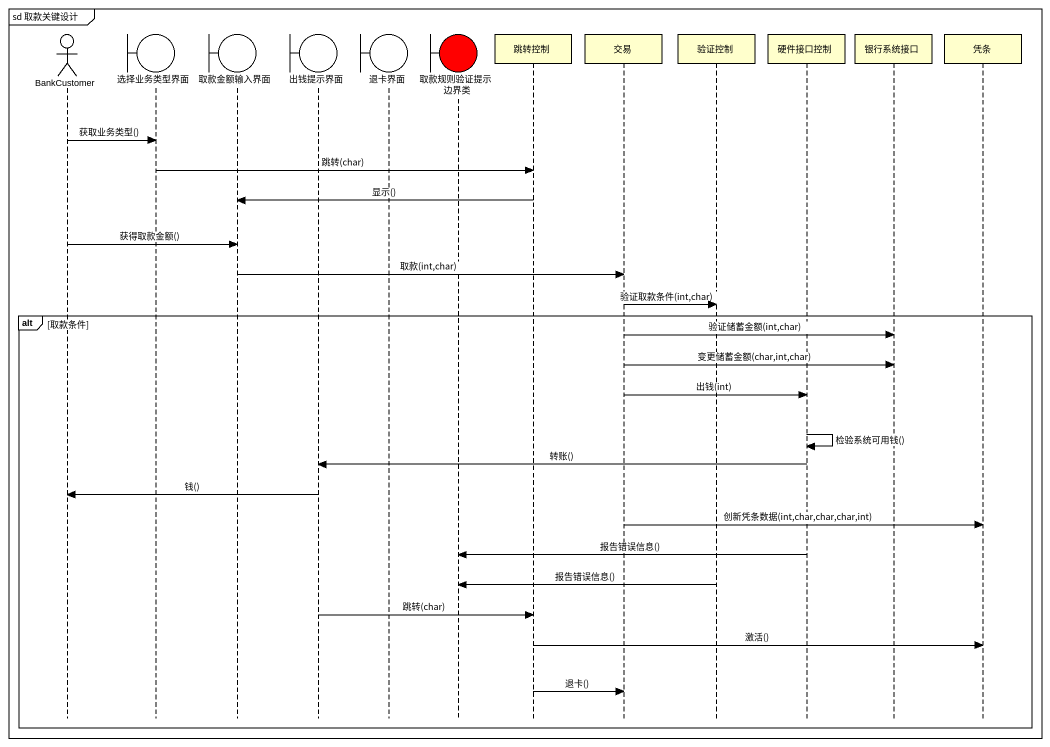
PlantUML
@startuml
mainframe sd 取款关键设计
hide footbox
actor BankCustomer
boundary 选择业务类型界面
boundary 取款金额输入界面
boundary 出钱提示界面
boundary 退卡界面
boundary 取款规则验证提示边界类 #FF0000
participant 跳转控制
participant 交易
participant 验证控制
participant 硬件接口控制
participant 银行系统接口
participant 凭条

BankCustomer -> 选择业务类型界面 : 获取业务类型()
选择业务类型界面 -> 跳转控制 : 跳转(char)
跳转控制 -> 取款金额输入界面 : 显示()
BankCustomer -> 取款金额输入界面 : 获得取款金额()
取款金额输入界面 -> 交易 : 取款(int,char)
交易 -> 验证控制 : 验证取款条件(int,char)
alt 取款条件
  交易 -> 银行系统接口 : 验证储蓄金额(int,char)
  交易 -> 银行系统接口 : 变更储蓄金额(char,int,char)
  交易 -> 硬件接口控制 : 出钱(int)
  硬件接口控制 -> 硬件接口控制 : 检验系统可用钱()
  硬件接口控制 -> 出钱提示界面 : 转账()
  出钱提示界面 -> BankCustomer : 钱()
  交易 -> 凭条 : 创新凭条数据(int,char,char,char,int)
  硬件接口控制 -> 取款规则验证提示边界类 : 报告错误信息()
  验证控制 -> 取款规则验证提示边界类 : 报告错误信息()
  出钱提示界面 -> 跳转控制 : 跳转(char)
  跳转控制 -> 凭条 : 激活()
  跳转控制 -> 交易 : 退卡()
end
@enduml
